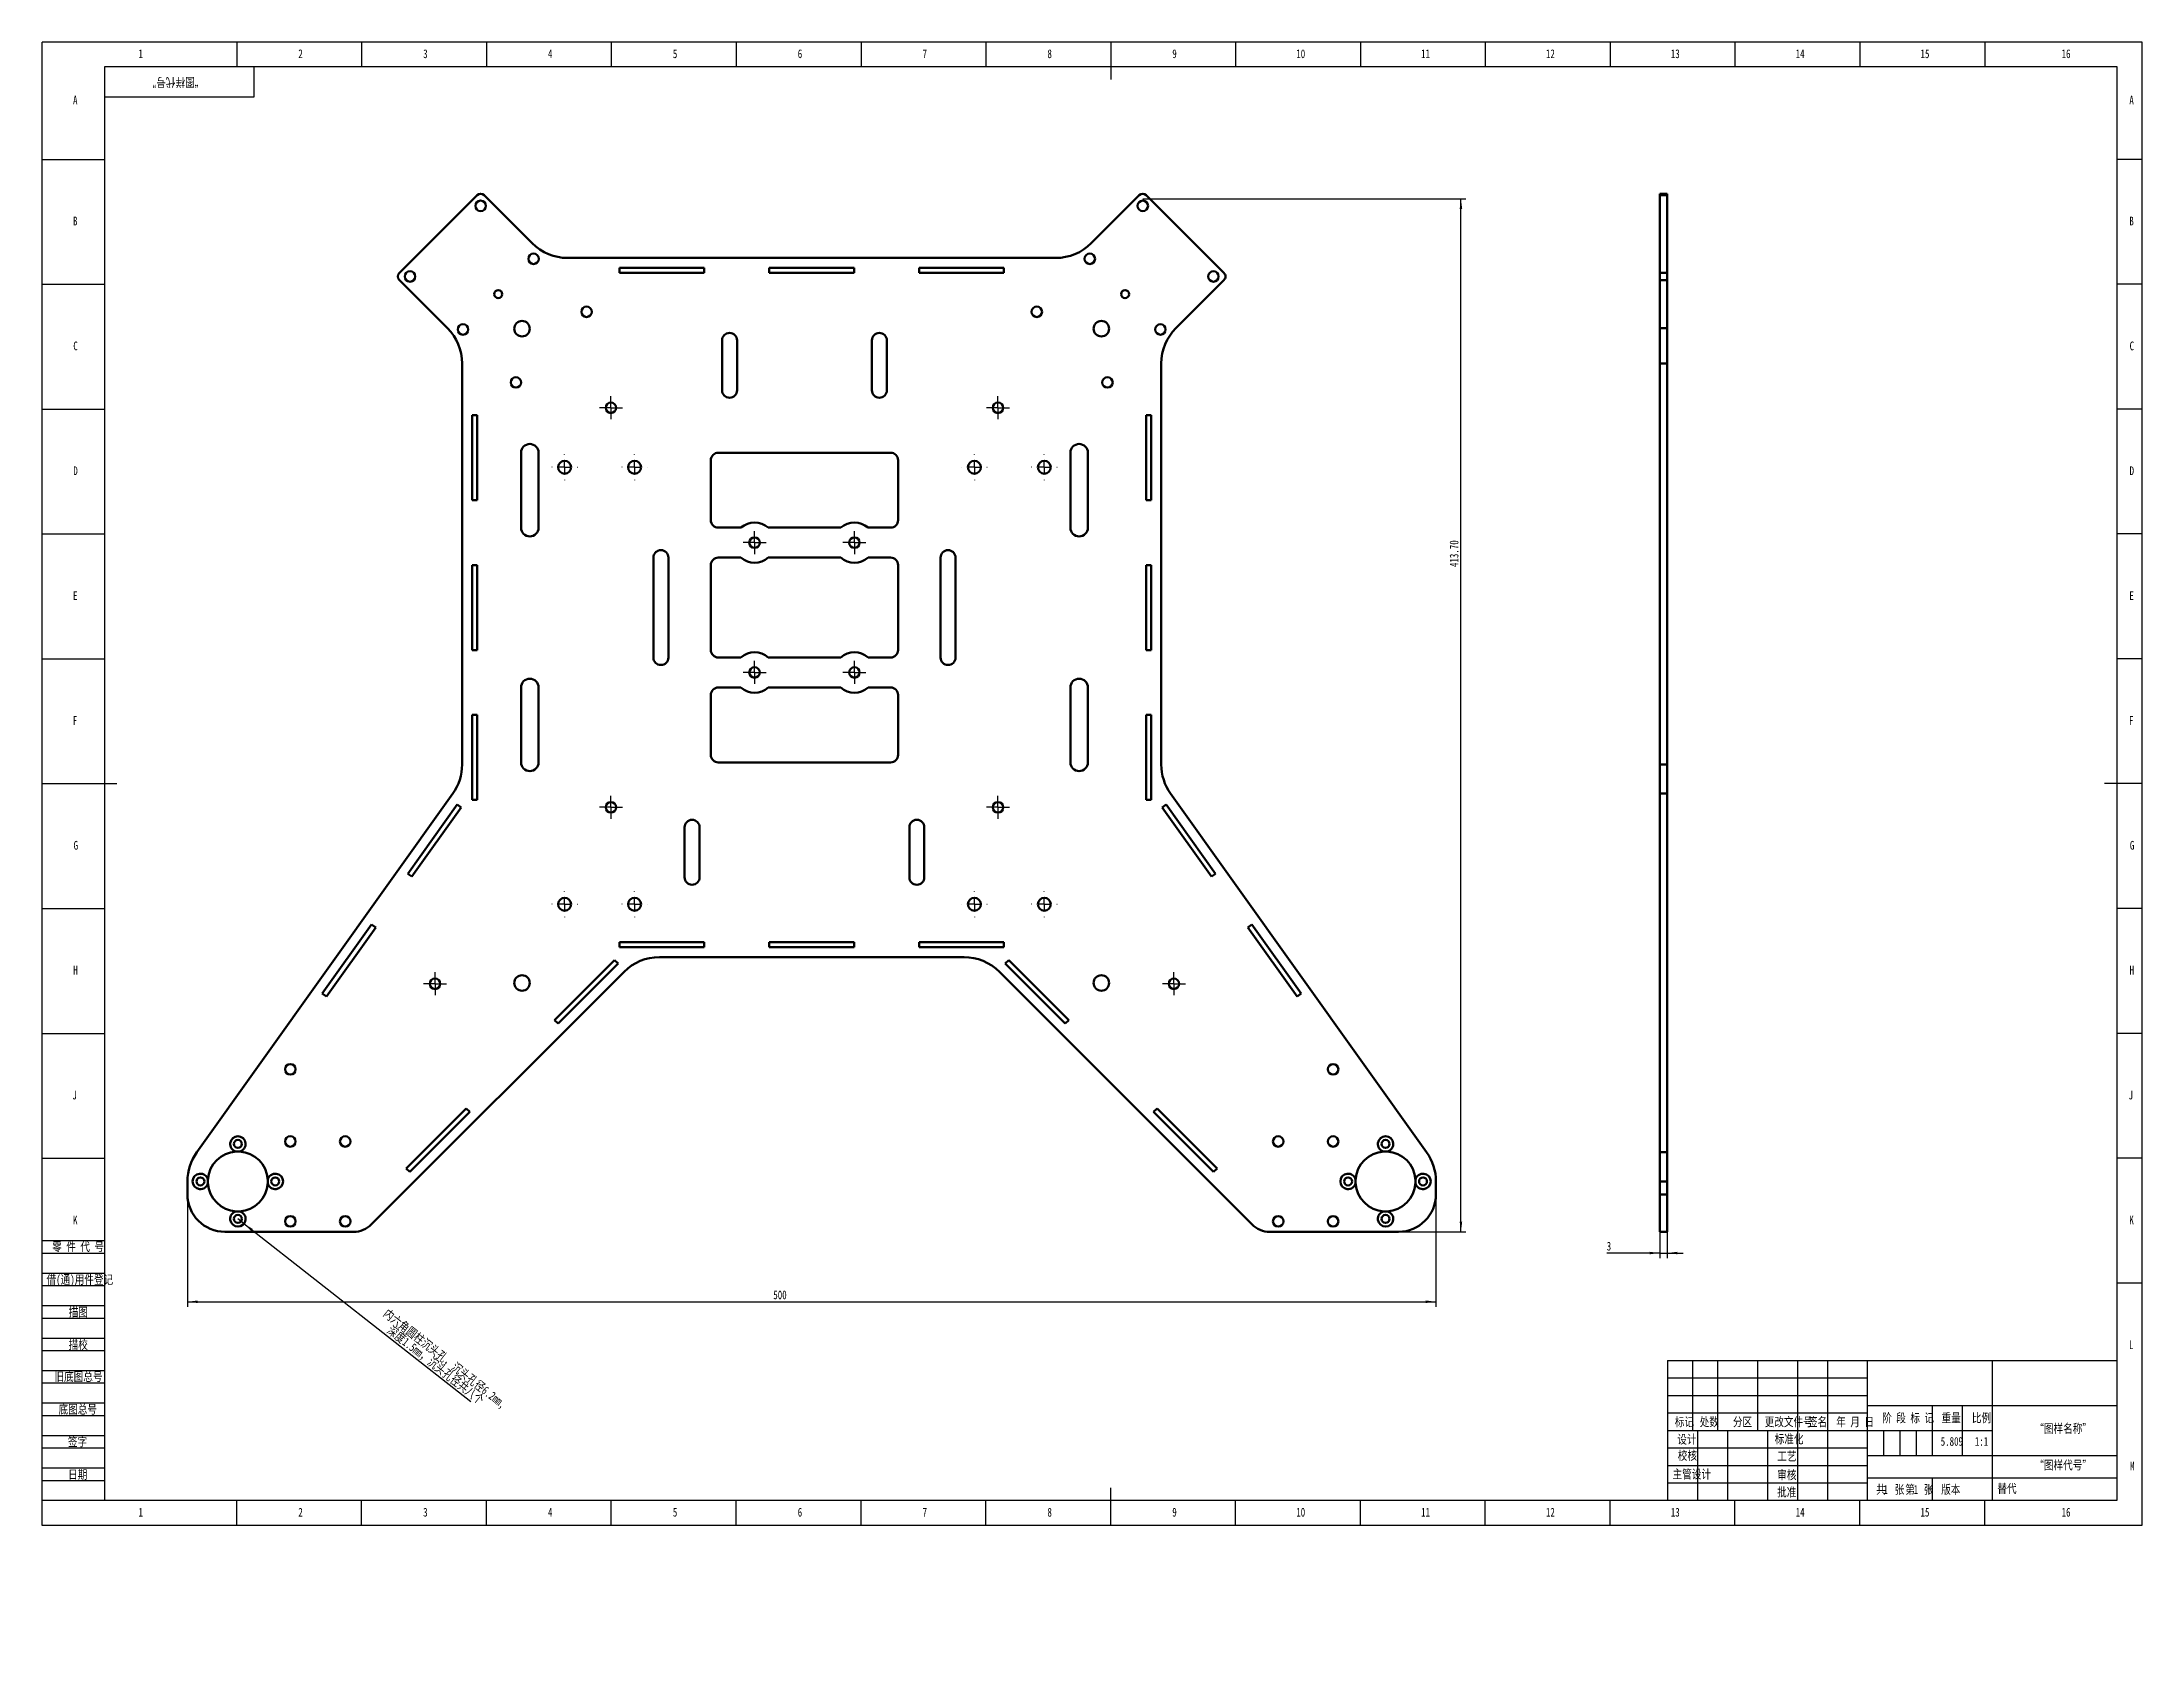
# Model space of a CAD drawing. Header units: millimetres. Extents: x 0 to 841, y -50 to 594.
import ezdxf

# ---------------------------------------------------------------- set-up
doc = ezdxf.new("R2010")
doc.units = ezdxf.units.MM
for name, color, linetype in [('10', 7, 'Continuous'), ('5', 7, 'Continuous'), ('SLD-0', 7, 'Continuous')]:
    doc.layers.add(name, color=color, linetype=linetype)
doc.styles.add('SLDTEXTSTYLE0', font='HYSWLONGFANGSONG.TTF', dxfattribs={"bigfont": 'bigfont'})
doc.styles.add('SLDTEXTSTYLE1', font='长仿宋体', dxfattribs={"bigfont": 'bigfont'})
doc.styles.add('SLDTEXTSTYLE2', font='HYSWLONGFANGSONG.TTF')
doc.dimstyles.new('SLDDIMSTYLE0', dxfattribs={"dimtxt": 3.5, "dimasz": 4.08, "dimexe": 0, "dimexo": 0.0625, "dimgap": 0.875, "dimtad": 2, "dimrnd": 1e-09, "dimzin": 12, "dimdsep": 46, "dimtxsty": 'SLDTEXTSTYLE2', "dimsah": 1, "dimcen": 0.09, "dimadec": 0, "dimazin": 3, "dimtfac": 1, "dimtofl": 0, "dimtmove": 0, "dimatfit": 3, "dimfxl": 0, "dimfrac": 2, "dimtolj": 1, "dimtzin": 12, "dimarcsym": 0})
doc.dimstyles.new('SLDDIMSTYLE1', dxfattribs={"dimtxt": 3.5, "dimasz": 4.08, "dimexe": 0, "dimexo": 0.0625, "dimgap": 0.875, "dimtad": 2, "dimrnd": 1e-09, "dimzin": 4, "dimdsep": 46, "dimtxsty": 'SLDTEXTSTYLE2', "dimsah": 1, "dimcen": 0.09, "dimadec": 0, "dimazin": 1, "dimtfac": 1, "dimtofl": 0, "dimtmove": 0, "dimatfit": 3, "dimfxl": 0, "dimfrac": 2, "dimtolj": 1, "dimtzin": 12, "dimarcsym": 0})
doc.dimstyles.new('SLDDIMSTYLE2', dxfattribs={"dimtxt": 3.5, "dimasz": 4.08, "dimexe": 0, "dimexo": 0.0625, "dimgap": 0.875, "dimtad": 2, "dimrnd": 1e-09, "dimzin": 12, "dimdsep": 46, "dimtxsty": 'SLDTEXTSTYLE2', "dimsah": 1, "dimcen": 0, "dimadec": 0, "dimazin": 3, "dimtfac": 1, "dimtofl": 0, "dimtmove": 0, "dimatfit": 3, "dimfxl": 0, "dimfrac": 2, "dimtolj": 1, "dimtzin": 12, "dimarcsym": 0})
doc.dimstyles.new('SLDDIMSTYLE3', dxfattribs={"dimtxt": 3.5, "dimasz": 4.08, "dimexe": 0, "dimexo": 0.0625, "dimgap": 0.875, "dimtad": 2, "dimrnd": 1e-09, "dimzin": 12, "dimdsep": 46, "dimtxsty": 'SLDTEXTSTYLE2', "dimsah": 1, "dimcen": 0.09, "dimadec": 0, "dimazin": 3, "dimtfac": 1, "dimtmove": 0, "dimatfit": 0, "dimfxl": 0, "dimfrac": 2, "dimtolj": 1, "dimtzin": 12, "dimarcsym": 0})

# ---------------------------------------------------------------- blocks, each defined once
blk = doc.blocks.new('_D')
at = {"layer": '10'}
for p, q in [((58.25, 132.52), (58.25, 87.52)), ((558.25, 132.52), (558.25, 87.52)), ((58.25, 89.52), (558.25, 89.52))]:
    blk.add_line(p, q, dxfattribs=at)
for points in [[(58.25, 89.52), (62.33, 89.01), (62.33, 90.03)], [(558.25, 89.52), (554.17, 90.03), (554.17, 89.01)]]:
    blk.add_solid(points, dxfattribs=at)
at = {"layer": '10', "insert": (292.87, 94.03), "char_height": 3.5, "attachment_point": 1, "style": 'SLDTEXTSTYLE2'}
blk.add_mtext('500', dxfattribs=at)
blk = doc.blocks.new('_D_1')
at = {"layer": '10'}
for p, q in [((440.83, 531.22), (570.25, 531.22)), ((568.25, 117.52), (568.25, 531.22)), ((543.25, 117.52), (570.25, 117.52))]:
    blk.add_line(p, q, dxfattribs=at)
for points in [[(568.25, 531.22), (567.74, 527.14), (568.76, 527.14)], [(568.25, 117.52), (568.76, 121.6), (567.74, 121.6)]]:
    blk.add_solid(points, dxfattribs=at)
at = {"layer": '10', "insert": (563.74, 383.75), "char_height": 3.5, "attachment_point": 1, "rotation": 90, "style": 'SLDTEXTSTYLE2'}
blk.add_mtext('413.70', dxfattribs=at)
blk = doc.blocks.new('_D_2')
at = {"layer": '10'}
for q in [(78.44, 122.71), (171.8, 49.55)]:
    blk.add_line((80.88, 120.8), q, dxfattribs=at)
blk.add_solid([(80.88, 120.8), (83.78, 117.88), (84.4, 118.68)], dxfattribs=at)
at = {"layer": '10', "char_height": 3.5, "attachment_point": 1, "rotation": 321.91784, "style": 'SLDTEXTSTYLE0'}
for s, insert in [('\\M+193E0\\M+1985A\\M+18A70圆\\M+1928C沉头\\M+18D45\\M+18143沉头\\M+18D45\\M+18C616.2mm,', (138.5, 86.88)), ('\\M+1905B\\M+193781.5mm\\M+18143沉头\\M+18D45\\M+18C61\\M+18BA4\\M+194AA\\M+198A2', (140.04, 80.16))]:
    blk.add_mtext(s, dxfattribs=dict(at, insert=insert))
blk = doc.blocks.new('SW_CENTERMARKSYMBOL_0')
at = {"layer": '10', "color": 0}
for p, q in [((-2.5, 0), (-4.6, 0)), ((0, 0), (-2.5, 0)), ((0, 2.5), (0, 4.6)), ((0, 0), (0, 2.5)), ((0, 0), (0, -2.5)), ((0, 0), (2.5, 0)), ((2.5, 0), (4.6, 0)), ((0, -2.5), (0, -4.6))]:
    blk.add_line(p, q, dxfattribs=at)
blk = doc.blocks.new('SW_CENTERMARKSYMBOL_1')
at = {"layer": '10', "color": 0}
for p, q in [((-2.5, 0), (-4.6, 0)), ((0, 0), (-2.5, 0)), ((0, 2.5), (0, 4.6)), ((0, 0), (0, 2.5)), ((0, 0), (0, -2.5)), ((0, 0), (2.5, 0)), ((2.5, 0), (4.6, 0)), ((0, -2.5), (0, -4.6))]:
    blk.add_line(p, q, dxfattribs=at)
blk = doc.blocks.new('SW_CENTERMARKSYMBOL_2')
at = {"layer": '10', "color": 0}
for p, q in [((-2.5, 0), (-4.6, 0)), ((0, 0), (-2.5, 0)), ((0, 2.5), (0, 4.6)), ((0, 0), (0, 2.5)), ((0, 0), (0, -2.5)), ((0, 0), (2.5, 0)), ((2.5, 0), (4.6, 0)), ((0, -2.5), (0, -4.6))]:
    blk.add_line(p, q, dxfattribs=at)
blk = doc.blocks.new('SW_CENTERMARKSYMBOL_3')
at = {"layer": '10', "color": 0}
for p, q in [((-2.5, 0), (-4.6, 0)), ((0, 0), (-2.5, 0)), ((0, 2.5), (0, 4.6)), ((0, 0), (0, 2.5)), ((0, 0), (0, -2.5)), ((0, 0), (2.5, 0)), ((2.5, 0), (4.6, 0)), ((0, -2.5), (0, -4.6))]:
    blk.add_line(p, q, dxfattribs=at)
blk = doc.blocks.new('SW_CENTERMARKSYMBOL_4')
at = {"layer": '10', "color": 0}
for p, q in [((-2.5, 0), (-4.6, 0)), ((0, 0), (-2.5, 0)), ((0, 2.5), (0, 4.6)), ((0, 0), (0, 2.5)), ((0, 0), (0, -2.5)), ((0, 0), (2.5, 0)), ((2.5, 0), (4.6, 0)), ((0, -2.5), (0, -4.6))]:
    blk.add_line(p, q, dxfattribs=at)
blk = doc.blocks.new('SW_CENTERMARKSYMBOL_5')
at = {"layer": '10', "color": 0}
for p, q in [((-2.5, 0), (-4.6, 0)), ((0, 0), (-2.5, 0)), ((0, 2.5), (0, 4.6)), ((0, 0), (0, 2.5)), ((0, 0), (0, -2.5)), ((0, 0), (2.5, 0)), ((2.5, 0), (4.6, 0)), ((0, -2.5), (0, -4.6))]:
    blk.add_line(p, q, dxfattribs=at)
blk = doc.blocks.new('SW_CENTERMARKSYMBOL_6')
at = {"layer": '10', "color": 0}
for p, q in [((-2.5, 0), (-4.6, 0)), ((0, 0), (-2.5, 0)), ((0, 2.5), (0, 4.6)), ((0, 0), (0, 2.5)), ((0, 0), (0, -2.5)), ((0, 0), (2.5, 0)), ((2.5, 0), (4.6, 0)), ((0, -2.5), (0, -4.6))]:
    blk.add_line(p, q, dxfattribs=at)
blk = doc.blocks.new('SW_CENTERMARKSYMBOL_7')
at = {"layer": '10', "color": 0}
for p, q in [((-2.5, 0), (-4.6, 0)), ((0, 0), (-2.5, 0)), ((0, 2.5), (0, 4.6)), ((0, 0), (0, 2.5)), ((0, 0), (0, -2.5)), ((0, 0), (2.5, 0)), ((2.5, 0), (4.6, 0)), ((0, -2.5), (0, -4.6))]:
    blk.add_line(p, q, dxfattribs=at)
blk = doc.blocks.new('SW_CENTERMARKSYMBOL_8')
at = {"layer": '10', "color": 0}
for p, q in [((-2.5, 0), (-4.6, 0)), ((0, 0), (-2.5, 0)), ((0, 2.5), (0, 4.6)), ((0, 0), (0, 2.5)), ((0, 0), (0, -2.5)), ((0, 0), (2.5, 0)), ((2.5, 0), (4.6, 0)), ((0, -2.5), (0, -4.6))]:
    blk.add_line(p, q, dxfattribs=at)
blk = doc.blocks.new('SW_CENTERMARKSYMBOL_9')
at = {"layer": '10', "color": 0}
for p, q in [((-2.5, 0), (-4.6, 0)), ((0, 0), (-2.5, 0)), ((0, 2.5), (0, 4.6)), ((0, 0), (0, 2.5)), ((0, 0), (0, -2.5)), ((0, 0), (2.5, 0)), ((2.5, 0), (4.6, 0)), ((0, -2.5), (0, -4.6))]:
    blk.add_line(p, q, dxfattribs=at)
blk = doc.blocks.new('SW_CENTERMARKSYMBOL_10')
at = {"layer": '10', "color": 0}
for p, q in [((-5, 0), (-5.1, 0)), ((0, 0), (-2.5, 0)), ((0, 5), (0, 5.1)), ((0, 0), (0, 2.5)), ((0, 0), (0, -2.5)), ((0, 0), (2.5, 0)), ((5, 0), (5.1, 0)), ((0, -5), (0, -5.1))]:
    blk.add_line(p, q, dxfattribs=at)
blk = doc.blocks.new('SW_CENTERMARKSYMBOL_11')
at = {"layer": '10', "color": 0}
for p, q in [((-5, 0), (-5.1, 0)), ((0, 0), (-2.5, 0)), ((0, 5), (0, 5.1)), ((0, 0), (0, 2.5)), ((0, 0), (0, -2.5)), ((0, 0), (2.5, 0)), ((5, 0), (5.1, 0)), ((0, -5), (0, -5.1))]:
    blk.add_line(p, q, dxfattribs=at)
blk = doc.blocks.new('SW_CENTERMARKSYMBOL_12')
at = {"layer": '10', "color": 0}
for p, q in [((-5, 0), (-5.1, 0)), ((0, 0), (-2.5, 0)), ((0, 5), (0, 5.1)), ((0, 0), (0, 2.5)), ((0, 0), (0, -2.5)), ((0, 0), (2.5, 0)), ((5, 0), (5.1, 0)), ((0, -5), (0, -5.1))]:
    blk.add_line(p, q, dxfattribs=at)
blk = doc.blocks.new('SW_CENTERMARKSYMBOL_13')
at = {"layer": '10', "color": 0}
for p, q in [((-5, 0), (-5.1, 0)), ((0, 0), (-2.5, 0)), ((0, 5), (0, 5.1)), ((0, 0), (0, 2.5)), ((0, 0), (0, -2.5)), ((0, 0), (2.5, 0)), ((5, 0), (5.1, 0)), ((0, -5), (0, -5.1))]:
    blk.add_line(p, q, dxfattribs=at)
blk = doc.blocks.new('SW_CENTERMARKSYMBOL_14')
at = {"layer": '10', "color": 0}
for p, q in [((-5, 0), (-5.1, 0)), ((0, 0), (-2.5, 0)), ((0, 5), (0, 5.1)), ((0, 0), (0, 2.5)), ((0, 0), (0, -2.5)), ((0, 0), (2.5, 0)), ((5, 0), (5.1, 0)), ((0, -5), (0, -5.1))]:
    blk.add_line(p, q, dxfattribs=at)
blk = doc.blocks.new('SW_CENTERMARKSYMBOL_15')
at = {"layer": '10', "color": 0}
for p, q in [((-5, 0), (-5.1, 0)), ((0, 0), (-2.5, 0)), ((0, 5), (0, 5.1)), ((0, 0), (0, 2.5)), ((0, 0), (0, -2.5)), ((0, 0), (2.5, 0)), ((5, 0), (5.1, 0)), ((0, -5), (0, -5.1))]:
    blk.add_line(p, q, dxfattribs=at)
blk = doc.blocks.new('SW_CENTERMARKSYMBOL_16')
at = {"layer": '10', "color": 0}
for p, q in [((-5, 0), (-5.1, 0)), ((0, 0), (-2.5, 0)), ((0, 5), (0, 5.1)), ((0, 0), (0, 2.5)), ((0, 0), (0, -2.5)), ((0, 0), (2.5, 0)), ((5, 0), (5.1, 0)), ((0, -5), (0, -5.1))]:
    blk.add_line(p, q, dxfattribs=at)
blk = doc.blocks.new('SW_CENTERMARKSYMBOL_17')
at = {"layer": '10', "color": 0}
for p, q in [((-5, 0), (-5.1, 0)), ((0, 0), (-2.5, 0)), ((0, 5), (0, 5.1)), ((0, 0), (0, 2.5)), ((0, 0), (0, -2.5)), ((0, 0), (2.5, 0)), ((5, 0), (5.1, 0)), ((0, -5), (0, -5.1))]:
    blk.add_line(p, q, dxfattribs=at)
blk = doc.blocks.new('_D_3')
at = {"layer": '10'}
for p, q in [((650.86, 119.61), (650.86, 107.02)), ((647.86, 117.52), (647.86, 107.02)), ((647.86, 109.02), (626.62, 109.02)), ((647.86, 109.02), (650.86, 109.02)), ((650.86, 109.02), (657.21, 109.02))]:
    blk.add_line(p, q, dxfattribs=at)
for points in [[(647.86, 109.02), (643.78, 109.53), (643.78, 108.52)], [(650.86, 109.02), (654.94, 108.52), (654.94, 109.53)]]:
    blk.add_solid(points, dxfattribs=at)
at = {"layer": '10', "insert": (626.62, 113.54), "char_height": 3.5, "attachment_point": 1, "style": 'SLDTEXTSTYLE2'}
blk.add_mtext('3', dxfattribs=at)

msp = doc.modelspace()

# ---------------------------------------------------------------- linework, layer by layer
at = {"color": 7, "linetype": 'Continuous', "lineweight": 50}
for p, q in [((174.251, 532.63), (143.138, 501.517)), ((196.331, 513.378), (177.08, 532.63)), ((439.416, 532.63), (420.165, 513.378)), ((473.357, 501.517), (442.245, 532.63)), ((650.862, 533.215), (647.862, 533.215)), ((647.862, 532.63), (647.862, 533.215)), ((650.862, 532.63), (647.862, 532.63)), ((647.862, 501.517), (647.862, 532.63)), ((650.862, 533.215), (650.862, 532.63)), ((650.862, 532.63), (650.862, 501.517)), ((210.473, 507.52), (406.022, 507.52)), ((143.138, 498.688), (162.39, 479.437)), ((231.248, 503.52), (231.248, 501.52)), ((231.248, 503.52), (265.248, 503.52)), ((231.248, 501.52), (265.248, 501.52)), ((265.248, 503.52), (265.248, 501.52)), ((291.248, 503.52), (291.248, 501.52)), ((291.248, 503.52), (325.248, 503.52)), ((291.248, 501.52), (325.248, 501.52)), ((325.248, 503.52), (325.248, 501.52)), ((351.248, 503.52), (351.248, 501.52)), ((351.248, 503.52), (385.248, 503.52)), ((351.248, 501.52), (385.248, 501.52)), ((385.248, 503.52), (385.248, 501.52)), ((454.106, 479.437), (473.357, 498.688)), ((647.862, 501.517), (650.862, 501.517)), ((647.862, 498.688), (647.862, 501.517)), ((650.862, 498.688), (647.862, 498.688)), ((647.862, 479.437), (647.862, 498.688)), ((650.862, 501.517), (650.862, 498.688)), ((650.862, 498.688), (650.862, 479.437)), ((647.862, 479.437), (650.862, 479.437)), ((647.862, 465.295), (647.862, 479.437)), ((650.862, 479.437), (650.862, 465.295)), ((272.352, 474.52), (272.352, 454.52)), ((278.352, 454.52), (278.352, 474.52)), ((332.352, 474.52), (332.352, 454.52)), ((338.352, 454.52), (338.352, 474.52)), ((168.248, 304.638), (168.248, 465.295)), ((448.248, 304.638), (448.248, 465.295)), ((650.862, 465.295), (647.862, 465.295)), ((647.862, 304.638), (647.862, 465.295)), ((650.862, 304.638), (650.862, 465.295)), ((172.248, 444.52), (174.248, 444.52)), ((172.248, 410.52), (172.248, 444.52)), ((174.248, 410.52), (174.248, 444.52)), ((442.248, 444.52), (442.248, 410.52)), ((444.248, 444.52), (442.248, 444.52)), ((444.248, 444.52), (444.248, 410.52)), ((191.852, 429.52), (191.852, 399.52)), ((198.852, 399.52), (198.852, 429.52)), ((339.852, 429.52), (270.852, 429.52)), ((411.852, 429.52), (411.852, 399.52)), ((418.852, 399.52), (418.852, 429.52)), ((267.852, 426.52), (267.852, 402.52)), ((342.852, 402.52), (342.852, 426.52)), ((172.248, 410.52), (174.248, 410.52)), ((444.248, 410.52), (442.248, 410.52)), ((270.852, 399.52), (279.911, 399.52)), ((290.794, 399.52), (319.911, 399.52)), ((330.794, 399.52), (339.852, 399.52)), ((244.852, 387.52), (244.852, 347.52)), ((250.852, 347.52), (250.852, 387.52)), ((279.911, 387.52), (270.852, 387.52)), ((319.911, 387.52), (290.794, 387.52)), ((339.852, 387.52), (330.794, 387.52)), ((359.852, 387.52), (359.852, 347.52)), ((365.852, 347.52), (365.852, 387.52)), ((172.248, 384.52), (174.248, 384.52)), ((172.248, 350.52), (172.248, 384.52)), ((174.248, 350.52), (174.248, 384.52)), ((267.852, 384.52), (267.852, 350.52)), ((342.852, 350.52), (342.852, 384.52)), ((442.248, 384.52), (442.248, 350.52)), ((444.248, 384.52), (442.248, 384.52)), ((444.248, 384.52), (444.248, 350.52)), ((172.248, 350.52), (174.248, 350.52)), ((270.852, 347.52), (279.911, 347.52)), ((290.794, 347.52), (319.911, 347.52)), ((330.794, 347.52), (339.852, 347.52)), ((444.248, 350.52), (442.248, 350.52)), ((191.852, 335.52), (191.852, 305.52)), ((198.852, 305.52), (198.852, 335.52)), ((267.852, 332.52), (267.852, 308.52)), ((279.911, 335.52), (270.852, 335.52)), ((319.911, 335.52), (290.794, 335.52)), ((339.852, 335.52), (330.794, 335.52)), ((342.852, 308.52), (342.852, 332.52)), ((411.852, 335.52), (411.852, 305.52)), ((418.852, 305.52), (418.852, 335.52)), ((172.248, 324.52), (174.248, 324.52)), ((172.248, 290.52), (172.248, 324.52)), ((174.248, 290.52), (174.248, 324.52)), ((442.248, 324.52), (442.248, 290.52)), ((444.248, 324.52), (442.248, 324.52)), ((444.248, 324.52), (444.248, 290.52)), ((270.852, 305.52), (339.852, 305.52)), ((647.862, 304.638), (650.862, 304.638)), ((647.862, 293.016), (647.862, 304.638)), ((650.862, 304.638), (650.862, 293.016)), ((62.007, 149.443), (164.524, 293.016)), ((166.302, 288.622), (146.544, 260.952)), ((148.172, 259.79), (167.929, 287.46)), ((167.929, 287.46), (166.302, 288.622)), ((172.248, 290.52), (174.248, 290.52)), ((444.248, 290.52), (442.248, 290.52)), ((450.194, 288.622), (448.566, 287.46)), ((448.566, 287.46), (468.324, 259.79)), ((469.952, 260.952), (450.194, 288.622)), ((554.489, 149.443), (451.971, 293.016)), ((650.862, 293.016), (647.862, 293.016)), ((647.862, 149.443), (647.862, 293.016)), ((650.862, 149.443), (650.862, 293.016)), ((257.352, 279.52), (257.352, 259.52)), ((263.352, 259.52), (263.352, 279.52)), ((347.352, 279.52), (347.352, 259.52)), ((353.352, 259.52), (353.352, 279.52)), ((146.544, 260.952), (148.172, 259.79)), ((468.324, 259.79), (469.952, 260.952)), ((132.016, 240.606), (112.259, 212.936)), ((113.886, 211.774), (133.644, 239.444)), ((133.644, 239.444), (132.016, 240.606)), ((484.479, 240.606), (482.852, 239.444)), ((482.852, 239.444), (502.609, 211.774)), ((504.237, 212.936), (484.479, 240.606)), ((265.248, 233.52), (231.248, 233.52)), ((231.248, 231.52), (231.248, 233.52)), ((265.248, 231.52), (231.248, 231.52)), ((369.253, 227.52), (247.243, 227.52)), ((265.248, 231.52), (265.248, 233.52)), ((325.248, 233.52), (291.248, 233.52)), ((291.248, 231.52), (291.248, 233.52)), ((325.248, 231.52), (291.248, 231.52)), ((325.248, 231.52), (325.248, 233.52)), ((385.248, 233.52), (351.248, 233.52)), ((351.248, 231.52), (351.248, 233.52)), ((385.248, 231.52), (351.248, 231.52)), ((385.248, 231.52), (385.248, 233.52)), ((233.101, 221.662), (131.887, 120.449)), ((229.325, 226.372), (205.283, 202.33)), ((206.698, 200.916), (230.739, 224.958)), ((230.739, 224.958), (229.325, 226.372)), ((383.395, 221.662), (484.608, 120.449)), ((387.171, 226.372), (385.756, 224.958)), ((385.756, 224.958), (409.798, 200.916)), ((411.212, 202.33), (387.171, 226.372)), ((112.259, 212.936), (113.886, 211.774)), ((502.609, 211.774), (504.237, 212.936)), ((205.283, 202.33), (206.698, 200.916)), ((409.798, 200.916), (411.212, 202.33)), ((169.928, 166.975), (145.886, 142.933)), ((147.301, 141.519), (171.342, 165.561)), ((171.342, 165.561), (169.928, 166.975)), ((446.568, 166.975), (445.153, 165.561)), ((445.153, 165.561), (469.195, 141.519)), ((470.609, 142.933), (446.568, 166.975)), ((647.862, 137.71), (647.862, 149.443)), ((647.862, 149.443), (650.862, 149.443)), ((650.862, 137.71), (650.862, 149.443)), ((58.248, 137.71), (58.248, 132.52)), ((145.886, 142.933), (147.301, 141.519)), ((469.195, 141.519), (470.609, 142.933)), ((558.248, 132.52), (558.248, 137.71)), ((650.862, 137.71), (647.862, 137.71)), ((647.862, 137.71), (647.862, 132.52)), ((650.862, 137.71), (650.862, 132.52)), ((647.862, 132.52), (650.862, 132.52)), ((647.862, 117.52), (647.862, 132.52)), ((650.862, 132.52), (650.862, 117.52)), ((73.248, 117.52), (124.816, 117.52)), ((491.679, 117.52), (543.248, 117.52)), ((650.862, 117.52), (647.862, 117.52))]:
    msp.add_line(p, q, dxfattribs=at)
for centre, radius in [((192.248, 479.185), 3.1), ((424.248, 479.185), 3.1), ((227.852, 447.52), 2.1), ((382.852, 447.52), 2.1), ((209.3, 423.685), 2.6), ((237.3, 423.685), 2.6), ((373.405, 423.685), 2.6), ((401.405, 423.685), 2.6), ((285.352, 393.52), 2.1), ((325.352, 393.52), 2.1), ((285.352, 341.52), 2.1), ((325.352, 341.52), 2.1), ((227.852, 287.52), 2.1), ((382.852, 287.52), 2.1), ((209.3, 248.685), 2.6), ((237.3, 248.685), 2.6), ((373.405, 248.685), 2.6), ((401.405, 248.685), 2.6), ((157.388, 216.858), 2.1), ((192.248, 217.185), 3.1), ((424.248, 217.185), 3.1), ((453.317, 216.858), 2.1)]:
    msp.add_circle(centre, radius, dxfattribs=at)
for centre, radius, start, end in [((175.665, 528.387), 2.1, 0, 180), ((175.665, 531.215), 2, 45, 135), ((440.83, 528.387), 2.1, 0, 180), ((440.83, 531.215), 2, 45, 135), ((175.665, 528.387), 2.1, 180, 0), ((440.83, 528.387), 2.1, 180, 0), ((210.473, 527.52), 20, 225, 270), ((406.022, 527.52), 20, 270, 315), ((196.879, 507.174), 2.1, 0, 180), ((196.879, 507.174), 2.1, 180, 0), ((419.617, 507.174), 2.1, 0, 180), ((419.617, 507.174), 2.1, 180, 0), ((144.553, 500.103), 2, 135, 225), ((147.381, 500.103), 2.1, 0, 180), ((147.381, 500.103), 2.1, 180, 0), ((469.115, 500.103), 2.1, 0, 180), ((469.115, 500.103), 2.1, 180, 0), ((471.943, 500.103), 2, 0, 45), ((471.943, 500.103), 2, 315, 0), ((182.736, 493.032), 1.6, 0, 180), ((182.736, 493.032), 1.6, 180, 0), ((218.092, 485.961), 2.1, 0, 180), ((398.404, 485.961), 2.1, 0, 180), ((433.759, 493.032), 1.6, 0, 180), ((433.759, 493.032), 1.6, 180, 0), ((148.248, 465.295), 20, 0, 45), ((168.594, 478.89), 2.1, 0, 180), ((218.092, 485.961), 2.1, 180, 0), ((398.404, 485.961), 2.1, 180, 0), ((447.901, 478.89), 2.1, 0, 180), ((468.248, 465.295), 20, 135, 180), ((168.594, 478.89), 2.1, 180, 0), ((275.352, 474.52), 3, 0, 180), ((335.352, 474.52), 3, 0, 180), ((447.901, 478.89), 2.1, 180, 0), ((189.807, 457.676), 2.1, 0, 180), ((189.807, 457.676), 2.1, 180, 0), ((275.352, 454.52), 3, 180, 0), ((335.352, 454.52), 3, 180, 0), ((426.688, 457.676), 2.1, 0, 180), ((426.688, 457.676), 2.1, 180, 0), ((195.352, 429.52), 3.5, 0, 180), ((270.852, 426.52), 3, 90, 180), ((339.852, 426.52), 3, 0, 90), ((415.352, 429.52), 3.5, 0, 180), ((195.352, 399.52), 3.5, 180, 0), ((270.852, 402.52), 3, 180, 270), ((285.352, 393.52), 8.1, 47.794554, 132.205446), ((325.352, 393.52), 8.1, 47.794554, 132.205446), ((339.852, 402.52), 3, 270, 0), ((415.352, 399.52), 3.5, 180, 0), ((247.852, 387.52), 3, 0, 180), ((270.852, 384.52), 3, 90, 180), ((285.352, 393.52), 8.1, 227.794554, 312.205446), ((325.352, 393.52), 8.1, 227.794554, 312.205446), ((339.852, 384.52), 3, 0, 90), ((362.852, 387.52), 3, 0, 180), ((247.852, 347.52), 3, 180, 0), ((270.852, 350.52), 3, 180, 270), ((285.352, 341.52), 8.1, 47.794554, 132.205446), ((325.352, 341.52), 8.1, 47.794554, 132.205446), ((339.852, 350.52), 3, 270, 0), ((362.852, 347.52), 3, 180, 0), ((195.352, 335.52), 3.5, 0, 180), ((415.352, 335.52), 3.5, 0, 180), ((270.852, 332.52), 3, 90, 180), ((285.352, 341.52), 8.1, 227.794554, 312.205446), ((325.352, 341.52), 8.1, 227.794554, 312.205446), ((339.852, 332.52), 3, 0, 90), ((148.248, 304.638), 20, 324.471448, 0), ((195.352, 305.52), 3.5, 180, 0), ((270.852, 308.52), 3, 180, 270), ((339.852, 308.52), 3, 270, 0), ((415.352, 305.52), 3.5, 180, 0), ((468.248, 304.638), 20, 180, 215.528552), ((260.352, 279.52), 3, 0, 180), ((350.352, 279.52), 3, 0, 180), ((260.352, 259.52), 3, 180, 0), ((350.352, 259.52), 3, 180, 0), ((247.243, 207.52), 20, 90, 135), ((369.253, 207.52), 20, 45, 90), ((99.438, 182.61), 2.1, 0, 180), ((99.438, 182.61), 2.1, 180, 0), ((517.058, 182.61), 2.1, 0, 180), ((517.058, 182.61), 2.1, 180, 0), ((78.438, 152.71), 3.1, 283.01756, 256.98244), ((78.438, 152.71), 1.6, 0, 180), ((78.438, 152.71), 1.6, 180, 0), ((99.438, 153.71), 2.1, 0, 180), ((99.438, 153.71), 2.1, 180, 0), ((121.438, 153.71), 2.1, 0, 180), ((121.438, 153.71), 2.1, 180, 0), ((495.058, 153.71), 2.1, 0, 180), ((495.058, 153.71), 2.1, 180, 0), ((517.058, 153.71), 2.1, 0, 180), ((517.058, 153.71), 2.1, 180, 0), ((538.058, 152.71), 3.1, 283.01756, 256.98244), ((538.058, 152.71), 1.6, 0, 180), ((538.058, 152.71), 1.6, 180, 0), ((78.438, 137.71), 20.19, 144.471448, 180), ((78.438, 137.71), 12, 93.335897, 176.664103), ((78.438, 137.71), 12, 86.664103, 93.335897), ((78.438, 137.71), 12, 3.335897, 86.664103), ((538.058, 137.71), 12, 93.335897, 176.664103), ((538.058, 137.71), 12, 86.664103, 93.335897), ((538.058, 137.71), 12, 3.335897, 86.664103), ((538.058, 137.71), 20.19, 0, 35.528552), ((63.438, 137.71), 3.1, 13.01756, 346.98244), ((63.438, 137.71), 1.6, 0, 180), ((63.438, 137.71), 1.6, 180, 0), ((78.438, 137.71), 12, 176.664103, 180), ((78.438, 137.71), 12, 180, 183.335897), ((78.438, 137.71), 12, 183.335897, 266.664103), ((78.438, 137.71), 12, 273.335897, 356.664103), ((93.438, 137.71), 3.1, 193.01756, 166.98244), ((78.438, 137.71), 12, 0, 3.335897), ((78.438, 137.71), 12, 356.664103, 0), ((93.438, 137.71), 1.6, 0, 180), ((93.438, 137.71), 1.6, 180, 0), ((523.058, 137.71), 3.1, 13.01756, 346.98244), ((523.058, 137.71), 1.6, 0, 180), ((523.058, 137.71), 1.6, 180, 0), ((538.058, 137.71), 12, 176.664103, 180), ((538.058, 137.71), 12, 180, 183.335897), ((538.058, 137.71), 12, 183.335897, 266.664103), ((538.058, 137.71), 12, 273.335897, 356.664103), ((553.058, 137.71), 3.1, 193.01756, 166.98244), ((538.058, 137.71), 12, 0, 3.335897), ((538.058, 137.71), 12, 356.664103, 0), ((553.058, 137.71), 1.6, 0, 180), ((553.058, 137.71), 1.6, 180, 0), ((73.248, 132.52), 15, 180, 270), ((543.248, 132.52), 15, 270, 0), ((78.438, 122.71), 3.1, 103.01756, 76.98244), ((78.438, 122.71), 1.6, 0, 180), ((78.438, 122.71), 1.6, 180, 0), ((78.438, 137.71), 12, 266.664103, 273.335897), ((99.438, 121.71), 2.1, 0, 180), ((99.438, 121.71), 2.1, 180, 0), ((121.438, 121.71), 2.1, 0, 180), ((121.438, 121.71), 2.1, 180, 0), ((124.816, 127.52), 10, 270, 315), ((491.679, 127.52), 10, 225, 270), ((495.058, 121.71), 2.1, 0, 180), ((495.058, 121.71), 2.1, 180, 0), ((517.058, 121.71), 2.1, 0, 180), ((517.058, 121.71), 2.1, 180, 0), ((538.058, 122.71), 3.1, 103.01756, 76.98244), ((538.058, 122.71), 1.6, 0, 180), ((538.058, 122.71), 1.6, 180, 0), ((538.058, 137.71), 12, 266.664103, 273.335897)]:
    msp.add_arc(centre, radius, start, end, dxfattribs=at)
at = {"layer": '5', "color": 7}
for p, q in [((841, 594), (0, 594)), ((0, 594), (0, 0)), ((841, 0), (841, 594)), ((0, 114), (25, 114)), ((0, 109), (25, 109)), ((0, 101), (25, 101)), ((0, 96), (25, 96)), ((0, 88), (25, 88)), ((0, 83), (25, 83)), ((0, 75), (25, 75)), ((0, 70), (25, 70)), ((0, 62), (25, 62)), ((651, 59), (731, 59)), ((0, 57), (25, 57)), ((651, 52), (731, 52)), ((0, 49), (25, 49)), ((0, 44), (25, 44)), ((0, 36), (25, 36)), ((737.5, 38), (737.5, 28)), ((744, 38), (744, 28)), ((750.5, 38), (750.5, 28)), ((0, 31), (25, 31)), ((0, 23), (25, 23)), ((0, 18), (25, 18)), ((0, 0), (841, 0))]:
    msp.add_line(p, q, dxfattribs=at)
at = {"layer": '5'}
for p, q in [((78, 594), (78, 584)), ((128, 594), (128, 584)), ((178, 594), (178, 584)), ((228, 594), (228, 584)), ((278, 594), (278, 584)), ((328, 594), (328, 584)), ((378, 594), (378, 584)), ((478, 594), (478, 584)), ((528, 594), (528, 584)), ((578, 594), (578, 584)), ((628, 594), (628, 584)), ((678, 594), (678, 584)), ((728, 594), (728, 584)), ((778, 594), (778, 584)), ((0, 547), (25, 547)), ((841, 547), (831, 547)), ((0, 497), (25, 497)), ((841, 497), (831, 497)), ((0, 447), (25, 447)), ((841, 447), (831, 447)), ((0, 397), (25, 397)), ((841, 397), (831, 397)), ((0, 347), (25, 347)), ((841, 347), (831, 347)), ((0, 247), (25, 247)), ((841, 247), (831, 247)), ((0, 197), (25, 197)), ((841, 197), (831, 197)), ((0, 147), (25, 147)), ((841, 147), (831, 147)), ((841, 97), (831, 97)), ((78, 0), (78, 10)), ((128, 0), (128, 10)), ((178, 0), (178, 10)), ((228, 0), (228, 10)), ((278, 0), (278, 10)), ((328, 0), (328, 10)), ((378, 0), (378, 10)), ((478, 0), (478, 10)), ((528, 0), (528, 10)), ((578, 0), (578, 10)), ((628, 0), (628, 10)), ((678, 0), (678, 10)), ((728, 0), (728, 10)), ((778, 0), (778, 10))]:
    msp.add_line(p, q, dxfattribs=at)
at = {"layer": '5', "lineweight": 25}
for p, q in [((428, 594), (428, 579)), ((0, 297), (30, 297)), ((841, 297), (826, 297)), ((757, 19.007), (757, 10)), ((428, 0), (428, 15))]:
    msp.add_line(p, q, dxfattribs=at)
at = {"layer": '5', "color": 7, "lineweight": 25}
for p, q in [((831, 584), (25, 584)), ((25, 584), (25, 10)), ((85, 572), (85, 584)), ((831, 10), (831, 584)), ((25, 572), (85, 572)), ((651, 66), (831, 66)), ((651, 66), (651, 10)), ((661, 66), (661, 38)), ((671, 66), (671, 38)), ((687, 66), (687, 38)), ((703, 66), (703, 10)), ((715, 66), (715, 10)), ((731, 66), (731, 10)), ((781, 66), (781, 38)), ((651, 45), (731, 45)), ((731, 48), (831, 48)), ((757, 48), (757, 28)), ((769, 48), (769, 28)), ((651, 38), (781, 38)), ((663, 38), (663, 10)), ((675, 38), (675, 10)), ((691, 38), (691, 10)), ((781, 38), (781, 10)), ((651, 31), (731, 31)), ((731, 28), (831, 28)), ((651, 24), (731, 24)), ((651, 17), (731, 17)), ((731, 19), (831, 19.028)), ((0, 10), (831, 10))]:
    msp.add_line(p, q, dxfattribs=at)

# ---------------------------------------------------------------- block references
at = {"layer": '10'}
for name, p in [('SW_CENTERMARKSYMBOL_4', (227.852, 447.52)), ('SW_CENTERMARKSYMBOL_3', (382.852, 447.52)), ('SW_CENTERMARKSYMBOL_14', (209.3, 423.685)), ('SW_CENTERMARKSYMBOL_15', (237.3, 423.685)), ('SW_CENTERMARKSYMBOL_11', (373.405, 423.685)), ('SW_CENTERMARKSYMBOL_10', (401.405, 423.685)), ('SW_CENTERMARKSYMBOL_6', (285.352, 393.52)), ('SW_CENTERMARKSYMBOL_7', (325.352, 393.52)), ('SW_CENTERMARKSYMBOL_9', (285.352, 341.52)), ('SW_CENTERMARKSYMBOL_8', (325.352, 341.52)), ('SW_CENTERMARKSYMBOL_1', (227.852, 287.52)), ('SW_CENTERMARKSYMBOL_2', (382.852, 287.52)), ('SW_CENTERMARKSYMBOL_17', (209.3, 248.685)), ('SW_CENTERMARKSYMBOL_16', (237.3, 248.685)), ('SW_CENTERMARKSYMBOL_12', (373.405, 248.685)), ('SW_CENTERMARKSYMBOL_13', (401.405, 248.685)), ('SW_CENTERMARKSYMBOL_0', (157.388, 216.858)), ('SW_CENTERMARKSYMBOL_5', (453.317, 216.858))]:
    msp.add_blockref(name, p, dxfattribs=at)

# ---------------------------------------------------------------- texts
at = {"layer": '10', "char_height": 3.5}
for s, insert, attachment_point, style in [('1', (39.544, 591.053), 2, 'SLDTEXTSTYLE2'), ('2', (103.544, 591.053), 2, 'SLDTEXTSTYLE2'), ('3', (153.544, 591.053), 2, 'SLDTEXTSTYLE2'), ('4', (203.544, 591.053), 2, 'SLDTEXTSTYLE2'), ('5', (253.544, 591.053), 2, 'SLDTEXTSTYLE2'), ('6', (303.547, 591.053), 2, 'SLDTEXTSTYLE2'), ('7', (353.547, 591.053), 2, 'SLDTEXTSTYLE2'), ('8', (403.547, 591.053), 2, 'SLDTEXTSTYLE2'), ('9', (453.547, 591.053), 2, 'SLDTEXTSTYLE2'), ('10', (504.089, 591.053), 2, 'SLDTEXTSTYLE2'), ('11', (554.089, 591.053), 2, 'SLDTEXTSTYLE2'), ('12', (604.089, 591.053), 2, 'SLDTEXTSTYLE2'), ('13', (654.089, 591.053), 2, 'SLDTEXTSTYLE2'), ('14', (704.089, 591.053), 2, 'SLDTEXTSTYLE2'), ('15', (754.089, 591.053), 2, 'SLDTEXTSTYLE2'), ('16', (810.591, 591.053), 2, 'SLDTEXTSTYLE2'), ('A', (13.32, 572.494), 2, 'SLDTEXTSTYLE2'), ('A', (836.82, 572.494), 2, 'SLDTEXTSTYLE2'), ('B', (13.32, 524.053), 2, 'SLDTEXTSTYLE2'), ('B', (836.82, 524.053), 2, 'SLDTEXTSTYLE2'), ('C', (13.427, 474.053), 2, 'SLDTEXTSTYLE2'), ('C', (836.927, 474.053), 2, 'SLDTEXTSTYLE2'), ('D', (13.43, 424.053), 2, 'SLDTEXTSTYLE2'), ('D', (836.93, 424.053), 2, 'SLDTEXTSTYLE2'), ('E', (13.318, 374.053), 2, 'SLDTEXTSTYLE2'), ('E', (836.818, 374.053), 2, 'SLDTEXTSTYLE2'), ('F', (13.224, 324.053), 2, 'SLDTEXTSTYLE2'), ('F', (836.724, 324.053), 2, 'SLDTEXTSTYLE2'), ('G', (13.539, 274.053), 2, 'SLDTEXTSTYLE2'), ('G', (837.039, 274.053), 2, 'SLDTEXTSTYLE2'), ('H', (13.43, 224.053), 2, 'SLDTEXTSTYLE2'), ('H', (836.93, 224.053), 2, 'SLDTEXTSTYLE2'), ('J', (13.015, 174.053), 2, 'SLDTEXTSTYLE2'), ('J', (836.515, 174.053), 2, 'SLDTEXTSTYLE2'), ('K', (13.32, 124.053), 2, 'SLDTEXTSTYLE2'), ('K', (836.82, 124.053), 2, 'SLDTEXTSTYLE2'), ('L', (836.681, 74.053), 2, 'SLDTEXTSTYLE2'), ('5.809', (764.845, 35.353), 2, 'SLDTEXTSTYLE2'), ('1:1', (776.749, 35.353), 2, 'SLDTEXTSTYLE2'), ('\\M+18167图样\\M+196BC\\M+18FCC\\M+18168', (809.425, 40.494), 2, 'SLDTEXTSTYLE0'), ('\\M+18D5A\\M+18A6A', (658.951, 29.668), 2, 'SLDTEXTSTYLE0'), ('\\M+18167图样\\M+191E3\\M+18D86\\M+18168', (809.428, 25.833), 2, 'SLDTEXTSTYLE0'), ('M', (837.097, 25.494), 2, 'SLDTEXTSTYLE2'), ('\\M+18EE5\\M+18AC7设计', (660.701, 22.22), 2, 'SLDTEXTSTYLE0'), ('1', (737.45, 16.086), 1, 'SLDTEXTSTYLE2'), ('1', (749.566, 16.086), 1, 'SLDTEXTSTYLE2'), ('1', (39.544, 6.994), 2, 'SLDTEXTSTYLE2'), ('2', (103.544, 6.994), 2, 'SLDTEXTSTYLE2'), ('3', (153.544, 6.994), 2, 'SLDTEXTSTYLE2'), ('4', (203.544, 6.994), 2, 'SLDTEXTSTYLE2'), ('5', (253.544, 6.994), 2, 'SLDTEXTSTYLE2'), ('6', (303.547, 6.994), 2, 'SLDTEXTSTYLE2'), ('7', (353.547, 6.994), 2, 'SLDTEXTSTYLE2'), ('8', (403.547, 6.994), 2, 'SLDTEXTSTYLE2'), ('9', (453.547, 6.994), 2, 'SLDTEXTSTYLE2'), ('10', (504.089, 6.994), 2, 'SLDTEXTSTYLE2'), ('11', (554.089, 6.994), 2, 'SLDTEXTSTYLE2'), ('12', (604.089, 6.994), 2, 'SLDTEXTSTYLE2'), ('13', (654.089, 6.994), 2, 'SLDTEXTSTYLE2'), ('14', (704.089, 6.994), 2, 'SLDTEXTSTYLE2'), ('15', (754.089, 6.994), 2, 'SLDTEXTSTYLE2'), ('16', (810.591, 6.994), 2, 'SLDTEXTSTYLE2')]:
    msp.add_mtext(s, dxfattribs=dict(at, insert=insert, attachment_point=attachment_point, style=style))
at = {"layer": '10', "color": 7, "char_height": 3.5, "style": 'SLDTEXTSTYLE0'}
for s, insert, attachment_point in [('\\M+197EB \\M+18C8F \\M+191E3 \\M+18D86', (4.079, 113.294), 1), ('\\M+18ED8(\\M+192CA)\\M+19770\\M+18C8F\\M+1936F记', (1.824, 100.136), 1), ('\\M+19560图', (14.549, 87.091), 2), ('\\M+19560\\M+18D5A', (14.517, 74.062), 2), ('\\M+18B8C\\M+192EA图总\\M+18D86', (4.985, 61.266), 1), ('\\M+192EA图总\\M+18D86', (6.614, 48.182), 1), ('标记', (657.741, 43.15), 2), ('处\\M+19094', (667.714, 43.15), 2), ('\\M+195AA\\M+18BE6', (681.017, 43.15), 2), ('\\M+18D58\\M+189FC\\M+195B6\\M+18C8F\\M+18D86', (699.536, 43.15), 2), ('签\\M+196BC', (711.069, 43.15), 2), ('\\M+1944E \\M+18C8E \\M+193FA', (726.13, 43.15), 2), ('阶 \\M+19269 标 记', (747.345, 44.73), 2), ('\\M+18F64\\M+197CA', (764.598, 44.73), 2), ('\\M+194E4\\M+197E1', (776.716, 44.73), 2), ('  签\\M+18E9A', (12.436, 35.163), 2), ('设计', (658.75, 36.169), 2), ('标\\M+18F79\\M+189BB', (699.675, 36.284), 2), ('\\M+18D48艺', (698.789, 29.368), 2), ('  \\M+193FA\\M+18AFA', (12.513, 22.051), 2), ('审\\M+18A6A', (698.788, 21.92), 2), ('\\M+194E1\\M+18F79', (698.71, 15.009), 2), ('\\M+18BA4  张 ', (740.15, 16.086), 2), ('\\M+191E6  张', (751.83, 16.086), 2), ('\\M+194C5\\M+1967B', (764.433, 16.086), 2)]:
    msp.add_mtext(s, dxfattribs=dict(at, insert=insert, attachment_point=attachment_point))
at = {"layer": 'SLD-0', "insert": (53.442, 576.133), "char_height": 3.5, "attachment_point": 2, "rotation": 180, "style": 'SLDTEXTSTYLE1'}
msp.add_mtext('\\M+18167图样\\M+191E3\\M+18D86\\M+18168', dxfattribs=at)
at = {"layer": 'SLD-0', "insert": (783.073, 16.45), "char_height": 3.5, "attachment_point": 1, "style": 'SLDTEXTSTYLE0'}
msp.add_mtext('\\M+191D6\\M+191E3', dxfattribs=at)

# ---------------------------------------------------------------- dimensions: what is measured, and where the dimension line sits
at = {"layer": '10'}
for base, p1, p2, angle, dimstyle, picture, middle in [((568.2479, 531.2154), (543.2479, 117.5202), (440.8304, 531.2154), 90, 'SLDDIMSTYLE1', '_D_1', (568.2479, 388.3583)), ((558.248, 89.52), (58.248, 132.52), (558.248, 132.52), 0, 'SLDDIMSTYLE0', '_D', (295.171, 89.52))]:
    dim = msp.add_linear_dim(base=base, p1=p1, p2=p2, angle=angle, dimstyle=dimstyle, dxfattribs=at)
    dim.commit()
    dim.dimension.update_dxf_attribs({"geometry": picture, "text_midpoint": middle, "dimtype": 160})
dim = msp.add_radius_dim(center=(78.438, 122.71), mpoint=(80.878, 120.798), text='内六角圆柱沉头孔，沉头孔径6.2mm,\\P深度1.5mm，沉头孔径共八个', dimstyle='SLDDIMSTYLE2', override={"dimpost": '<>'}, dxfattribs=at)
dim.commit()
dim.dimension.update_dxf_attribs({"geometry": '_D_2', "text_midpoint": (152.505, 64.672), "dimtype": 164})
dim = msp.add_linear_dim(base=(650.862, 109.024), p1=(647.862, 117.52), p2=(650.862, 119.61), dimstyle='SLDDIMSTYLE3', dxfattribs=at)
dim.commit()
dim.dimension.update_dxf_attribs({"geometry": '_D_3', "text_midpoint": (627.387, 109.024), "dimtype": 160})

doc.saveas('drawing.dxf')
